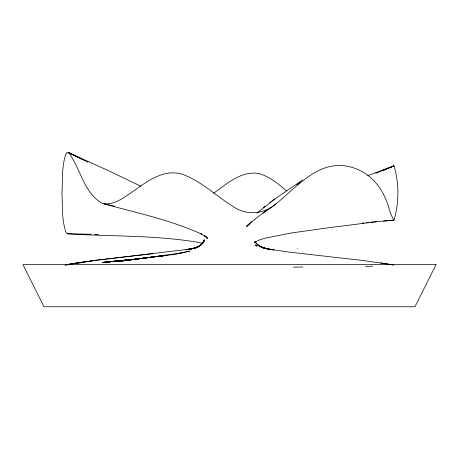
<?xml version="1.0" encoding="UTF-8"?>
<svg xmlns="http://www.w3.org/2000/svg" width="459" height="459" viewBox="0 0 459 459"><rect width="100%" height="100%" fill="white"/><g stroke="black" fill="none" stroke-linecap="round" stroke-linejoin="round"><path stroke-width="0.69" d="M204.025 241.233L204.266 239.655L202.884 243.012L198.948 246.34L201.025 244.934L196.004 247.774L190.829 248.962L195.895 247.774L198.649 246.54L190.669 249.237L198.592 246.695L190.737 249.048L195.895 247.774L198.718 246.466L196.004 247.774L190.955 248.881L196.521 247.774M376.432 221.72L329.964 227.561L291.649 232.937L265.405 238.112L259.914 239.787L256.265 241.44L254.734 242.909L255.038 241.612M254.888 242.513L254.992 242.002M254.911 242.576L255.273 242.163M201.145 244.808L203.911 241.227L201.289 244.699L199.103 246.288M251.538 221.508L246.46 226.643L249.828 223.372L246.804 226.138L257.591 217.107L266.237 210.681L262.978 212.987C291.746 196.492 314.352 155.848 352.759 167.598C367.435 172.096 379.163 183.64 385.055 197.68C388.807 204.812 389.45 213.573 394.057 220.125C399.175 202.735 399.175 183.273 394.057 165.883L375.669 173.404M65.08 265.05L77.852 262.841L65.385 264.918M256.96 213.062L274.31 199.355L302.665 179.951M263.311 207.749L265.164 206.303M274.31 199.355L269.703 202.792M213.573 193.233C226.964 183.864 241.336 170.364 259.002 173.571C269.594 176.646 278.303 183.68 286.416 190.875M296.91 184.73L300.335 182.229M275.716 203.962C262.697 214.91 245.668 215.701 231.841 205.672C215.317 195.322 201.053 181.058 182.464 174.294C164.592 168.654 148.125 180.559 134.344 190.456C124.791 196.716 114.498 206.074 102.196 203.331C83.613 192.602 80.715 168.941 68.787 152.744L66.337 152.95C61.5 165.636 62.654 179.67 61.994 193.004C62.654 206.343 61.5 220.377 66.337 233.063L67.565 233.166M383.477 170.174L393.73 165.911L367.831 175.602M383.615 170.163L394.057 165.883M173.313 254.533L189.762 251.107L176.376 253.896L180.203 253.156L120.654 261.194L166.95 255.233M173.651 254.47L174.007 254.401M191.317 248.749L185.488 249.65L191.822 248.675L185.488 249.65M181.07 253.047L181.374 252.989M69.866 264.671L71.243 264.424M80.227 262.823L82.299 262.45L78.128 263.191M153.203 253.626L96.04 260.259L66.28 264.797L68.747 264.682M65.757 264.854L77.852 262.841M160.811 256.369L162.842 256.07M163.743 255.938L166.118 255.588M167.065 255.451L169.159 255.141M170.191 254.992L172.676 254.63M78.346 262.732L95.352 260.379L78.977 262.64M185.797 249.598L96.04 260.259M165.567 255.411L118.256 261.309L162.974 255.818L109.667 261.848L133.334 259.421L107.779 261.986L131.928 259.599L106.006 262.106L131.263 259.685L105.163 262.164L130.614 259.76L104.348 262.221M131.389 259.685L102.07 262.353M134.98 259.301L132.181 259.599L135.319 259.255M137.006 259.083L139.169 258.853M141.211 258.635L143.317 258.406M145.423 258.182L146.857 258.027M149.628 257.734L151.051 257.579M131.079 259.702L128.25 260.001L128.807 259.955M136.541 259.134L138.853 258.882M140.89 258.675L143.093 258.434M145.153 258.222L146.628 258.061M149.456 257.763L150.868 257.614M362.507 223.005L363.935 222.867M366.695 222.609L368.738 222.414M370.786 222.225L394.057 220.125L383.489 221.06M129.989 259.834L102.799 262.313M91.077 234.251L67.496 233.774C112.593 236.718 158.504 234.882 203.05 243.247M94.439 234.325L98.559 234.429M393.92 264.992L363.534 260.569L288.665 252.066L267.654 248.87L273.977 250L262.823 247.774L268.016 248.944L262.973 247.774L258.067 245.181L263.099 247.774L268.291 249.117L260.477 246.695L268.4 249.237L260.385 246.592L263.099 247.774L268.165 249.019C263.833 248.239 259.266 246.81 256.231 243.431C253.437 239.317 258.331 246.638 260.029 246.414L256.346 243.574L255.049 241.359M380.563 262.823L393.506 264.975M114.268 206.08L103.946 203.836C136.776 212.947 170.587 219.941 201.696 234.182L200.956 233.774L205.351 236.425L204.754 235.943L207.772 238.6L204.186 235.335M140.953 186.256L106.568 169.813L68.121 152.348L77.003 156.766M88.025 162.222L68.787 152.744L79.556 158.08M80.824 158.711L82.729 159.652M206.802 237.619L207.273 238.146M205.925 236.402L206.917 238.032L206.206 236.861M255.072 241.554L255.118 241.887M297.357 248.566A161.918 5.606 14.3 0 1 297.627 248.64M293.456 267.167A164.339 0.442 -1 0 1 302.808 267.018M372.651 266.077A164.356 7.367 -1 0 1 365.49 266.713M204.037 240.677L204.003 241.394L204.06 240.671M436.05 264.631L414.982 306.761L44.018 306.761L22.95 264.631L436.05 264.631M257 246.139L255.038 245.054L257 246.139"/></g></svg>
